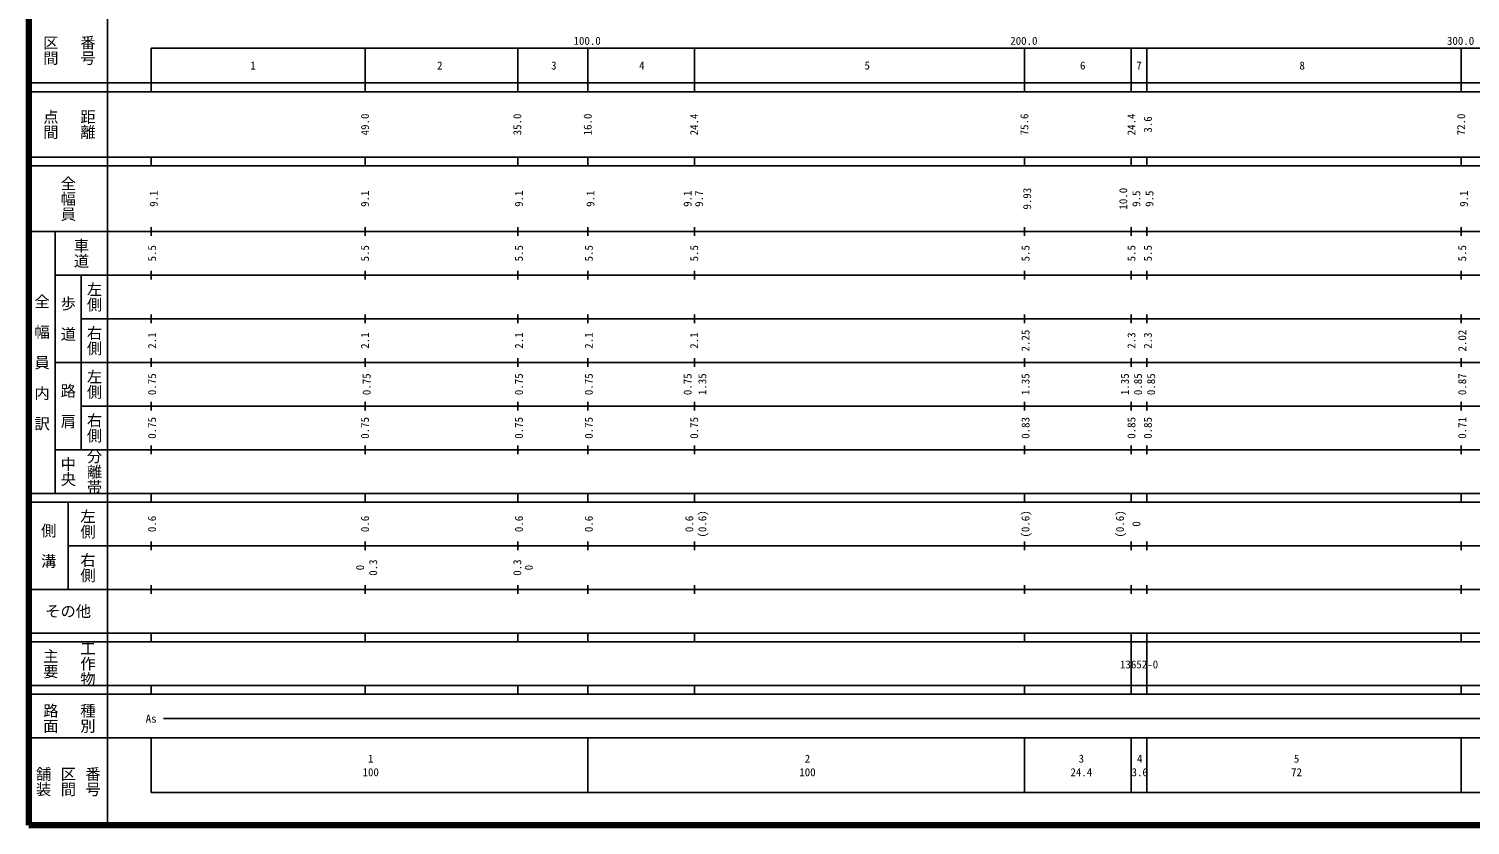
# Model space of a CAD drawing. Units: millimetres on the paper, enlarged 1000 times. Extents: x 40000 to 680000, y 20000 to 380000.
# Drawn here: x 40000 to 370040, y 20000 to 202409 of the extents above; entities that cross this region are included whole.
import ezdxf
from ezdxf.enums import TextEntityAlignment as Align

# ---------------------------------------------------------------- set-up
doc = ezdxf.new("R2010")
doc.units = ezdxf.units.MM
doc.header["$LTSCALE"] = 1000
doc.layers.add('M-TTL', color=2, linetype='Continuous', lineweight=140)
doc.layers.add('M-TTL-BAND', color=7, linetype='Continuous', lineweight=25)
doc.styles.add('@ＭＳ ゴシック', font='')
doc.styles.add('ＭＳ ゴシック', font='')
doc.styles.get('@ＭＳ ゴシック').set_extended_font_data('@MS Gothic')
doc.styles.get('ＭＳ ゴシック').set_extended_font_data('MS Gothic')

msp = doc.modelspace()

# ---------------------------------------------------------------- linework, layer by layer
at = {"layer": 'M-TTL'}
for p, q in [((40000, 380000), (40000, 20000)), ((40000, 20000), (680000, 20000))]:
    msp.add_line(p, q, dxfattribs=at)
at = {"layer": 'M-TTL-BAND'}
for p, q in [((58000, 370000), (58000, 20000)), ((68000, 198000), (579000, 198000)), ((68000, 198000), (68000, 188000)), ((117000, 198000), (117000, 188000)), ((152000, 198000), (152000, 188000)), ((168000, 198000), (168000, 188000)), ((192400, 198000), (192400, 188000)), ((268000, 198000), (268000, 188000)), ((292400, 198000), (292400, 188000)), ((296000, 198000), (296000, 188000)), ((368000, 198000), (368000, 188000)), ((40000, 190000), (579000, 190000)), ((40000, 188000), (579000, 188000)), ((40000, 173000), (579000, 173000)), ((68000, 171000), (68000, 173000)), ((117000, 173000), (117000, 171000)), ((152000, 173000), (152000, 171000)), ((168000, 171000), (168000, 173000)), ((192400, 173000), (192400, 171000)), ((268000, 171000), (268000, 173000)), ((292400, 173000), (292400, 171000)), ((296000, 173000), (296000, 171000)), ((368000, 171000), (368000, 173000)), ((40000, 171000), (579000, 171000)), ((40000, 156000), (579000, 156000)), ((46000, 96000), (46000, 156000)), ((68000, 155000), (68000, 157000)), ((117000, 157000), (117000, 155000)), ((152000, 157000), (152000, 155000)), ((168000, 155000), (168000, 157000)), ((192400, 157000), (192400, 155000)), ((268000, 155000), (268000, 157000)), ((292400, 157000), (292400, 155000)), ((296000, 157000), (296000, 155000)), ((368000, 155000), (368000, 157000)), ((46000, 146000), (579000, 146000)), ((52000, 146000), (52000, 106000)), ((68000, 145000), (68000, 147000)), ((117000, 147000), (117000, 145000)), ((152000, 147000), (152000, 145000)), ((168000, 145000), (168000, 147000)), ((192400, 147000), (192400, 145000)), ((268000, 145000), (268000, 147000)), ((292400, 147000), (292400, 145000)), ((296000, 147000), (296000, 145000)), ((368000, 145000), (368000, 147000)), ((52000, 136000), (579000, 136000)), ((68000, 135000), (68000, 137000)), ((117000, 137000), (117000, 135000)), ((152000, 137000), (152000, 135000)), ((168000, 135000), (168000, 137000)), ((192400, 137000), (192400, 135000)), ((268000, 135000), (268000, 137000)), ((292400, 137000), (292400, 135000)), ((296000, 137000), (296000, 135000)), ((368000, 135000), (368000, 137000)), ((46000, 126000), (579000, 126000)), ((68000, 125000), (68000, 127000)), ((117000, 127000), (117000, 125000)), ((152000, 127000), (152000, 125000)), ((168000, 125000), (168000, 127000)), ((192400, 127000), (192400, 125000)), ((268000, 125000), (268000, 127000)), ((292400, 127000), (292400, 125000)), ((296000, 127000), (296000, 125000)), ((368000, 125000), (368000, 127000)), ((52000, 116000), (579000, 116000)), ((68000, 115000), (68000, 117000)), ((117000, 117000), (117000, 115000)), ((152000, 117000), (152000, 115000)), ((168000, 115000), (168000, 117000)), ((192400, 117000), (192400, 115000)), ((268000, 115000), (268000, 117000)), ((292400, 117000), (292400, 115000)), ((296000, 117000), (296000, 115000)), ((368000, 115000), (368000, 117000)), ((46000, 106000), (579000, 106000)), ((68000, 105000), (68000, 107000)), ((117000, 107000), (117000, 105000)), ((152000, 107000), (152000, 105000)), ((168000, 105000), (168000, 107000)), ((192400, 107000), (192400, 105000)), ((268000, 105000), (268000, 107000)), ((292400, 107000), (292400, 105000)), ((296000, 107000), (296000, 105000)), ((368000, 105000), (368000, 107000)), ((40000, 96000), (579000, 96000)), ((68000, 94000), (68000, 96000)), ((117000, 96000), (117000, 94000)), ((152000, 96000), (152000, 94000)), ((168000, 94000), (168000, 96000)), ((192400, 96000), (192400, 94000)), ((268000, 94000), (268000, 96000)), ((292400, 96000), (292400, 94000)), ((296000, 96000), (296000, 94000)), ((368000, 94000), (368000, 96000)), ((40000, 94000), (579000, 94000)), ((49000, 94000), (49000, 74000)), ((49000, 84000), (579000, 84000)), ((68000, 83000), (68000, 85000)), ((117000, 85000), (117000, 83000)), ((152000, 85000), (152000, 83000)), ((168000, 83000), (168000, 85000)), ((192400, 85000), (192400, 83000)), ((268000, 83000), (268000, 85000)), ((292400, 85000), (292400, 83000)), ((296000, 85000), (296000, 83000)), ((368000, 83000), (368000, 85000)), ((40000, 74000), (579000, 74000)), ((68000, 73000), (68000, 75000)), ((117000, 75000), (117000, 73000)), ((152000, 75000), (152000, 73000)), ((168000, 73000), (168000, 75000)), ((192400, 75000), (192400, 73000)), ((268000, 73000), (268000, 75000)), ((292400, 75000), (292400, 73000)), ((296000, 75000), (296000, 73000)), ((368000, 73000), (368000, 75000)), ((40000, 64000), (579000, 64000)), ((68000, 62000), (68000, 64000)), ((117000, 64000), (117000, 62000)), ((152000, 64000), (152000, 62000)), ((168000, 62000), (168000, 64000)), ((192400, 64000), (192400, 62000)), ((268000, 62000), (268000, 64000)), ((292400, 64000), (292400, 52000)), ((296000, 64000), (296000, 52000)), ((368000, 62000), (368000, 64000)), ((40000, 62000), (579000, 62000)), ((40000, 52000), (579000, 52000)), ((40000, 50000), (579000, 50000)), ((68000, 50000), (68000, 52000)), ((117000, 52000), (117000, 50000)), ((152000, 52000), (152000, 50000)), ((168000, 50000), (168000, 52000)), ((192400, 52000), (192400, 50000)), ((268000, 50000), (268000, 52000)), ((292400, 52000), (292400, 50000)), ((296000, 52000), (296000, 50000)), ((368000, 50000), (368000, 52000)), ((70805, 44406), (565903, 44406)), ((40000, 40000), (579000, 40000)), ((68000, 40000), (68000, 27500)), ((168000, 40000), (168000, 27500)), ((268000, 40000), (268000, 27500)), ((292400, 40000), (292400, 27500)), ((296000, 40000), (296000, 27500)), ((368000, 40000), (368000, 27500)), ((68000, 27500), (579000, 27500))]:
    msp.add_line(p, q, dxfattribs=at)

# ---------------------------------------------------------------- texts
for s, height, rotation, style, p in [('区間', 2566, 270, '@ＭＳ ゴシック', (45000, 197500)), ('番号', 2566, 270, '@ＭＳ ゴシック', (53500, 197500)), ('点間', 2566, 270, '@ＭＳ ゴシック', (45000, 180500)), ('距離', 2566, 270, '@ＭＳ ゴシック', (53500, 180500)), ('49.0', 1833, 90, 'ＭＳ ゴシック', (116964, 180500)), ('35.0', 1833, 90, 'ＭＳ ゴシック', (151841, 180500)), ('16.0', 1833, 90, 'ＭＳ ゴシック', (167964, 180500)), ('24.4', 1833, 90, 'ＭＳ ゴシック', (192342, 180500)), ('75.6', 1833, 90, 'ＭＳ ゴシック', (267964, 180500)), ('24.4', 1833, 90, 'ＭＳ ゴシック', (292471, 180500)), ('3.6', 1833, 90, 'ＭＳ ゴシック', (296221, 180500)), ('72.0', 1833, 90, 'ＭＳ ゴシック', (367964, 180500)), ('全幅員', 2566, 270, '@ＭＳ ゴシック', (49000, 163500)), ('9.1', 1833, 90, 'ＭＳ ゴシック', (68588, 163500)), ('9.1', 1833, 90, 'ＭＳ ゴシック', (116964, 163500)), ('9.1', 1833, 90, 'ＭＳ ゴシック', (152216, 163500)), ('9.1', 1833, 90, 'ＭＳ ゴシック', (168588, 163500)), ('9.1', 1833, 90, 'ＭＳ ゴシック', (190842, 163500)), ('9.7', 1833, 90, 'ＭＳ ゴシック', (193467, 163500)), ('9.93', 1833, 90, 'ＭＳ ゴシック', (268588, 163500)), ('10.0', 1833, 90, 'ＭＳ ゴシック', (290596, 163500)), ('9.5', 1833, 90, 'ＭＳ ゴシック', (293596, 163500)), ('9.5', 1833, 90, 'ＭＳ ゴシック', (296596, 163500)), ('9.1', 1833, 90, 'ＭＳ ゴシック', (368588, 163500)), ('車道', 2566, 270, '@ＭＳ ゴシック', (52000, 151000)), ('5.5', 1833, 90, 'ＭＳ ゴシック', (68213, 151000)), ('5.5', 1833, 90, 'ＭＳ ゴシック', (116964, 151000)), ('5.5', 1833, 90, 'ＭＳ ゴシック', (152216, 151000)), ('5.5', 1833, 90, 'ＭＳ ゴシック', (168213, 151000)), ('5.5', 1833, 90, 'ＭＳ ゴシック', (192342, 151000)), ('5.5', 1833, 90, 'ＭＳ ゴシック', (268213, 151000)), ('5.5', 1833, 90, 'ＭＳ ゴシック', (292471, 151000)), ('5.5', 1833, 90, 'ＭＳ ゴシック', (296221, 151000)), ('5.5', 1833, 90, 'ＭＳ ゴシック', (368213, 151000)), ('左側', 2566, 270, '@ＭＳ ゴシック', (55000, 141000)), ('全\u3000幅\u3000員\u3000内\u3000訳', 2566, 270, '@ＭＳ ゴシック', (43000, 126000)), ('歩\u3000道', 2566, 270, '@ＭＳ ゴシック', (49000, 136000)), ('右側', 2566, 270, '@ＭＳ ゴシック', (55000, 131000)), ('2.1', 1833, 90, 'ＭＳ ゴシック', (68213, 131000)), ('2.1', 1833, 90, 'ＭＳ ゴシック', (116964, 131000)), ('2.1', 1833, 90, 'ＭＳ ゴシック', (152216, 131000)), ('2.1', 1833, 90, 'ＭＳ ゴシック', (168213, 131000)), ('2.1', 1833, 90, 'ＭＳ ゴシック', (192342, 131000)), ('2.25', 1833, 90, 'ＭＳ ゴシック', (268213, 131000)), ('2.3', 1833, 90, 'ＭＳ ゴシック', (292471, 131000)), ('2.3', 1833, 90, 'ＭＳ ゴシック', (296221, 131000)), ('2.02', 1833, 90, 'ＭＳ ゴシック', (368213, 131000)), ('左側', 2566, 270, '@ＭＳ ゴシック', (55000, 121000)), ('0.75', 1833, 90, 'ＭＳ ゴシック', (68213, 121000)), ('0.75', 1833, 90, 'ＭＳ ゴシック', (117339, 121000)), ('0.75', 1833, 90, 'ＭＳ ゴシック', (152216, 121000)), ('0.75', 1833, 90, 'ＭＳ ゴシック', (168213, 121000)), ('0.75', 1833, 90, 'ＭＳ ゴシック', (190842, 121000)), ('1.35', 1833, 90, 'ＭＳ ゴシック', (194217, 121000)), ('1.35', 1833, 90, 'ＭＳ ゴシック', (268213, 121000)), ('1.35', 1833, 90, 'ＭＳ ゴシック', (290971, 121000)), ('0.85', 1833, 90, 'ＭＳ ゴシック', (293971, 121000)), ('0.85', 1833, 90, 'ＭＳ ゴシック', (296971, 121000)), ('0.87', 1833, 90, 'ＭＳ ゴシック', (368213, 121000)), ('路\u3000肩', 2566, 270, '@ＭＳ ゴシック', (49000, 116000)), ('右側', 2566, 270, '@ＭＳ ゴシック', (55000, 111000)), ('0.75', 1833, 90, 'ＭＳ ゴシック', (68213, 111000)), ('0.75', 1833, 90, 'ＭＳ ゴシック', (116964, 111000)), ('0.75', 1833, 90, 'ＭＳ ゴシック', (152216, 111000)), ('0.75', 1833, 90, 'ＭＳ ゴシック', (168213, 111000)), ('0.75', 1833, 90, 'ＭＳ ゴシック', (192342, 111000)), ('0.83', 1833, 90, 'ＭＳ ゴシック', (268213, 111000)), ('0.85', 1833, 90, 'ＭＳ ゴシック', (292471, 111000)), ('0.85', 1833, 90, 'ＭＳ ゴシック', (296221, 111000)), ('0.71', 1833, 90, 'ＭＳ ゴシック', (368213, 111000)), ('分離帯', 2566, 270, '@ＭＳ ゴシック', (55000, 101000)), ('中央', 2566, 270, '@ＭＳ ゴシック', (49000, 101000)), ('左側', 2566, 270, '@ＭＳ ゴシック', (53500, 89000)), ('0.6', 1833, 90, 'ＭＳ ゴシック', (68213, 89000)), ('0.6', 1833, 90, 'ＭＳ ゴシック', (116964, 89000)), ('0.6', 1833, 90, 'ＭＳ ゴシック', (152216, 89000)), ('0.6', 1833, 90, 'ＭＳ ゴシック', (168213, 89000)), ('0.6', 1833, 90, 'ＭＳ ゴシック', (191217, 89000)), ('(0.6)', 1833, 90, 'ＭＳ ゴシック', (194217, 89000)), ('(0.6)', 1833, 90, 'ＭＳ ゴシック', (268213, 89000)), ('(0.6)', 1833, 90, 'ＭＳ ゴシック', (289846, 89000)), ('0', 1833, 90, 'ＭＳ ゴシック', (293596, 89000)), ('側\u3000溝', 2566, 270, '@ＭＳ ゴシック', (44500, 84000)), ('右側', 2566, 270, '@ＭＳ ゴシック', (53500, 79000)), ('0', 1833, 90, 'ＭＳ ゴシック', (115839, 79000)), ('0.3', 1833, 90, 'ＭＳ ゴシック', (118839, 79000)), ('0.3', 1833, 90, 'ＭＳ ゴシック', (151841, 79000)), ('0', 1833, 90, 'ＭＳ ゴシック', (154466, 79000)), ('主要', 2566, 270, '@ＭＳ ゴシック', (45000, 57000)), ('工作物', 2566, 270, '@ＭＳ ゴシック', (53500, 57000)), ('路面', 2566, 270, '@ＭＳ ゴシック', (45000, 44500)), ('種別', 2566, 270, '@ＭＳ ゴシック', (53500, 44500)), ('舗装', 2566, 270, '@ＭＳ ゴシック', (43333, 30000)), ('区間', 2566, 270, '@ＭＳ ゴシック', (49000, 30000)), ('番号', 2566, 270, '@ＭＳ ゴシック', (54667, 30000))]:
    msp.add_text(s, height=height, rotation=rotation, dxfattribs=dict(at, style=style)).set_placement(p, align=Align.MIDDLE_CENTER)
at = {"layer": 'M-TTL-BAND', "style": 'ＭＳ ゴシック'}
for s, p in [('100.0', (167844, 198195)), ('200.0', (267844, 198195)), ('300.0', (367844, 198195))]:
    msp.add_text(s, height=1833, dxfattribs=at).set_placement(p, align=Align.BOTTOM_CENTER)
for s, height, p in [('1', 1833, (91345, 194000)), ('2', 1833, (134097, 194000)), ('3', 1833, (160224, 194000)), ('4', 1833, (180369, 194000)), ('5', 1833, (231971, 194000)), ('6', 1833, (281331, 194000)), ('7', 1833, (294212, 194000)), ('8', 1833, (331574, 194000)), ('その他', 2566, (49000, 69000)), ('13652-0', 1833, (294230, 56829)), ('As', 1833, (68006, 44406)), ('100', 1833, (118288, 32131)), ('1', 1833, (118288, 35238)), ('100', 1833, (218288, 32131)), ('2', 1833, (218288, 35238)), ('24.4', 1833, (281009, 32131)), ('3', 1833, (281009, 35238)), ('3.6', 1833, (294370, 32131)), ('4', 1833, (294370, 35238)), ('72', 1833, (330290, 32131)), ('5', 1833, (330290, 35238))]:
    msp.add_text(s, height=height, dxfattribs=at).set_placement(p, align=Align.MIDDLE_CENTER)

doc.saveas('drawing.dxf')
